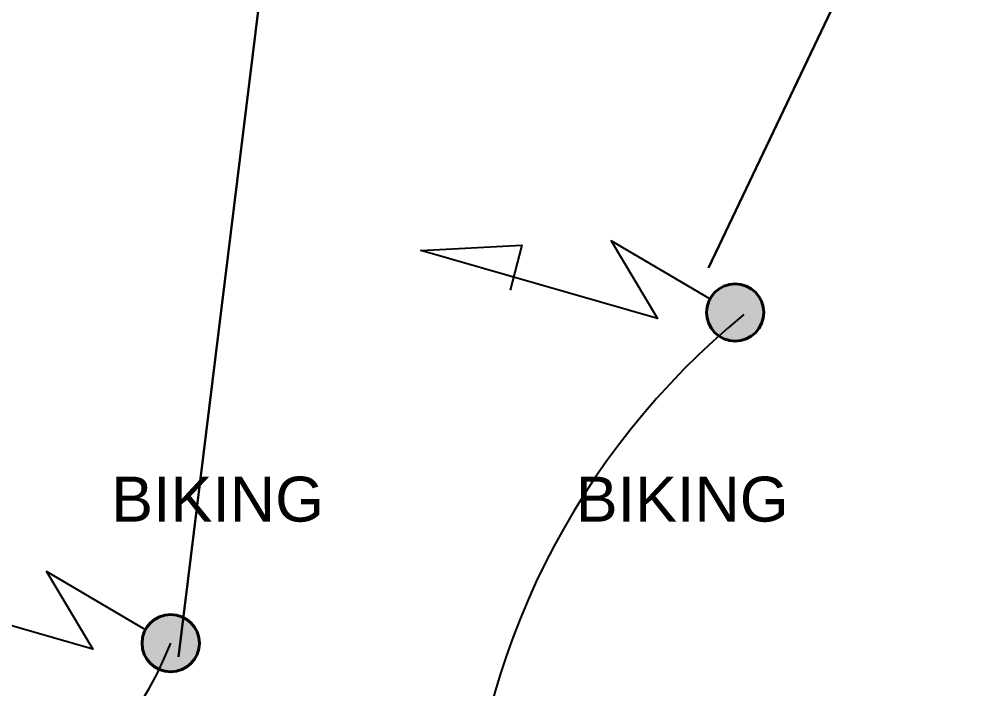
# Model space of a CAD drawing. Header units: millimetres. Extents: x 61345 to 69644, y 9491 to 29385.
# Drawn here: x 66684.2 to 66867.2, y 12094.1 to 12222.6 of the extents above; entities that cross this region are included whole.
import ezdxf

# ---------------------------------------------------------------- set-up
doc = ezdxf.new("R2010")
doc.units = ezdxf.units.MM
for name, color, linetype in [('ATT ELECTRIQUES', 3, 'Continuous'), ('FORCE', 3, 'Continuous'), ('Plan Archi', 8, 'Continuous')]:
    doc.layers.add(name, color=color, linetype=linetype)
doc.layers.add('G-ANNO-TTLB', color=7, linetype='Continuous', lineweight=9)
doc.styles.get("Standard").update_dxf_attribs({"font": 'arial.ttf'})

# ---------------------------------------------------------------- blocks, each defined once
blk = doc.blocks.new('alimentation electrique')
at = {"layer": 'FORCE', "lineweight": 50}
blk.add_hatch(color=1, dxfattribs=at).paths.add_polyline_path([(54.9, -36.46, 1), (41.28, -19.15, 1)])
at = {"color": 1, "linetype": 'ByBlock'}
blk.add_lwpolyline([(38.37, -22.63), (0.49, -0.29), (18.24, -30.11), (-72.49, -4.04), (-33.77, -1.92), (-38.19, -19.22)], dxfattribs=at)
at = {"layer": 'FORCE', "color": 1, "lineweight": 40}
blk.add_circle((48.09, -27.8), 11.01, dxfattribs=at)

msp = doc.modelspace()

# ---------------------------------------------------------------- linework, layer by layer
at = {"color": 5, "lineweight": 30, "elevation": 300.19}
msp.add_lwpolyline([(66979.43, 12176.13), (66906.19, 12363.16), (66816.42, 12174.86)], dxfattribs=at)
at = {"layer": 'ATT ELECTRIQUES', "color": 6, "linetype": 'ByBlock'}
for centre, radius, start, end in [((66915.96, 12052.75), 146.31, 129.3464, 177.5722), ((66644.59, 12130.29), 73.96, 261.1021, 338.2427)]:
    msp.add_arc(centre, radius, start, end, dxfattribs=at)
at = {"layer": 'G-ANNO-TTLB', "color": 5, "lineweight": 30}
msp.add_lwpolyline([(66743.71, 12335.12), (66714.74, 12100.23)], dxfattribs=at)

# ---------------------------------------------------------------- block references
at = {"layer": 'ATT ELECTRIQUES', "xscale": 0.5, "yscale": 0.5, "zscale": 0.5}
for p in [(66797.5, 12180.2), (66689.23, 12116.78)]:
    msp.add_blockref('alimentation electrique', p, dxfattribs=at)

# ---------------------------------------------------------------- texts
at = {"layer": 'Plan Archi', "char_height": 8.62, "width": 152.1088, "attachment_point": 8, "line_spacing_factor": 0.96}
for insert in [(66722.27, 12126.07), (66811.39, 12126.07)]:
    msp.add_mtext('BIKING', dxfattribs=dict(at, insert=insert))

doc.saveas('drawing.dxf')
